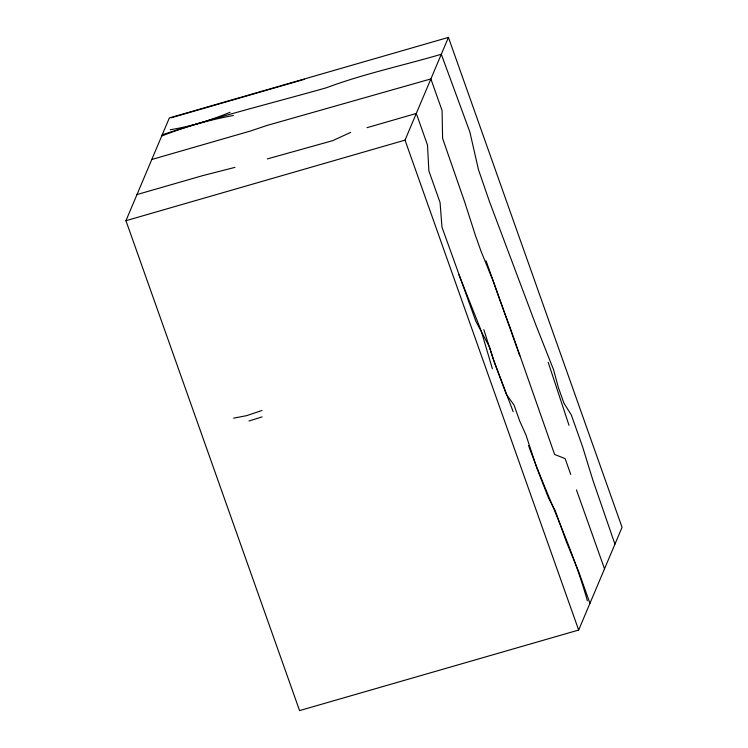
<?xml version="1.0" encoding="UTF-8"?>
<svg xmlns="http://www.w3.org/2000/svg" width="748" height="748" viewBox="0 0 748 748"><rect width="100%" height="100%" fill="white"/><g stroke="black" fill="none" stroke-linecap="round" stroke-linejoin="round"><path stroke-width="1.12" d="M125.944 220.688L169.338 117.95L448.426 37.4L622.055 527.312L578.662 630.05L299.574 710.6L125.944 220.688L405.023 140.138L448.426 37.4M350.634 132.405L332.738 140.652L267.363 158.903M230.094 112.265C210.824 120.278 190.787 126.365 170.179 129.769M161.708 136.024C184.887 126.889 208.898 120.007 233.404 115.482M261.978 410.484L246.662 415.654L233.61 418.151M262.09 416.888L248.972 421.002M162.222 134.808C216.228 116.903 271.505 103.261 326.221 87.825C363.696 73.818 402.976 65.525 441.301 54.258L469.856 131.966L478.477 169.693L489.51 201.708L535.755 324.726L553.576 369.727L558.354 387.483L563.973 403.237L571.313 414.925L582.514 446.537L592.874 480.151L614.94 544.161M304.436 79.297L171.189 117.773M151.797 159.492L250.299 131.059L267.092 125.421L430.876 78.933L442.077 110.545L442.601 138.389L464.751 202.203L475.354 235.218L480.955 251.019L493.007 280.622A466.827 102.616 73.9 0 0 510.061 327.428L554.614 454.457L565.133 458.618L570.733 474.428M367.053 127.665L416.299 113.453L427.501 145.056L428.866 170.89L440.067 202.502L441.956 227.102L475.84 321.247L489.501 347.035L494.802 363.547L506.349 394.346L514.063 405.136L519.664 420.937L525.994 435.037L536.727 467.752L548.518 497.953L555.306 510.94L566.591 542.347L578.728 571.753L589.929 603.356M136.987 194.555L202.633 175.649L234.956 167.374M458.954 274.806L481.104 330.532L492.371 368.736M513.165 411.681L492.997 358.432L483.825 329.653M576.465 489.931L604.515 568.845M568.985 425.247L548.181 362.275M528.537 445.499C547.555 497.476 572.435 547.424 587.358 600.784M405.023 140.138L578.662 630.05M486.088 260.874L519.823 355.917"/></g></svg>
